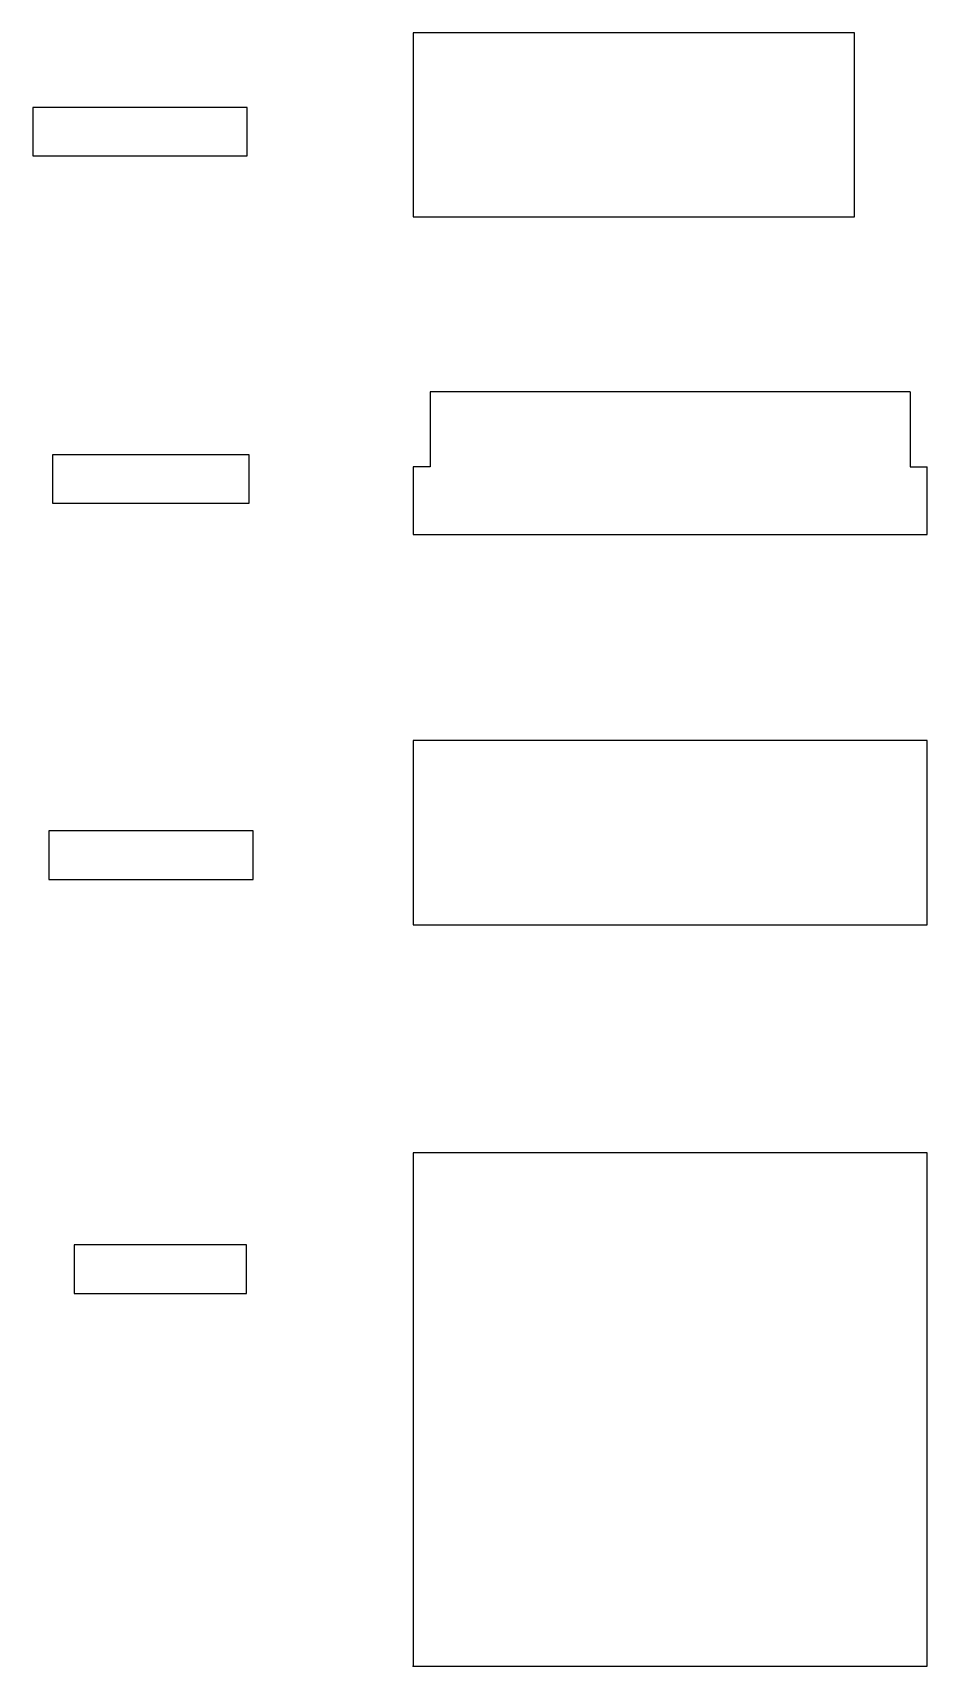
# Model space of a CAD drawing. Header units: centimetres. Extents: x -15.7 to 21.2, y 0 to 67.4.
import ezdxf

# ---------------------------------------------------------------- set-up
doc = ezdxf.new("R2010")
doc.units = ezdxf.units.CM
doc.header["$MEASUREMENT"] = 0
doc.layers.add('PanelsForTopHat v4_Sketch1', color=7, linetype='Continuous')

msp = doc.modelspace()

# ---------------------------------------------------------------- linework, layer by layer
at = {"layer": 'PanelsForTopHat v4_Sketch1'}
for p, q in [((0, 67.433), (0, 59.833)), ((18.2, 67.433), (0, 67.433)), ((18.2, 59.833), (18.2, 67.433)), ((-6.855, 64.344), (-15.696, 64.344)), ((-15.696, 64.344), (-15.696, 62.344)), ((-6.855, 62.344), (-6.855, 64.344)), ((-15.696, 62.344), (-6.855, 62.344)), ((0, 59.833), (18.2, 59.833)), ((20.5, 52.614), (0.7, 52.614)), ((0.7, 52.614), (0.7, 49.514)), ((20.5, 52.614), (20.5, 49.514)), ((-14.875, 50.012), (-14.875, 48.012)), ((-6.77, 50.012), (-14.875, 50.012)), ((-6.77, 48.012), (-6.77, 50.012)), ((0.7, 49.514), (0, 49.514)), ((0, 49.514), (0, 46.714)), ((20.5, 49.514), (21.2, 49.514)), ((21.2, 46.714), (21.2, 49.514)), ((-14.875, 48.012), (-6.77, 48.012)), ((0, 46.714), (21.2, 46.714)), ((21.2, 38.212), (0, 38.212)), ((0, 38.212), (0, 30.612)), ((21.2, 30.612), (21.2, 38.212)), ((-6.597, 34.485), (-15.029, 34.485)), ((-15.029, 34.485), (-15.029, 32.485)), ((-6.597, 32.485), (-6.597, 34.485)), ((-15.029, 32.485), (-6.597, 32.485)), ((0, 30.612), (21.2, 30.612)), ((21.2, 21.2), (0, 21.2)), ((0, 21.2), (0, 0)), ((21.2, 0), (21.2, 21.2)), ((-13.99, 17.395), (-13.99, 15.395)), ((-6.884, 17.395), (-13.99, 17.395)), ((-6.884, 15.395), (-6.884, 17.395)), ((-13.99, 15.395), (-6.884, 15.395)), ((0, 0), (21.2, 0))]:
    msp.add_line(p, q, dxfattribs=at)
msp.add_point((0, 0), dxfattribs=at)

doc.saveas('drawing.dxf')
